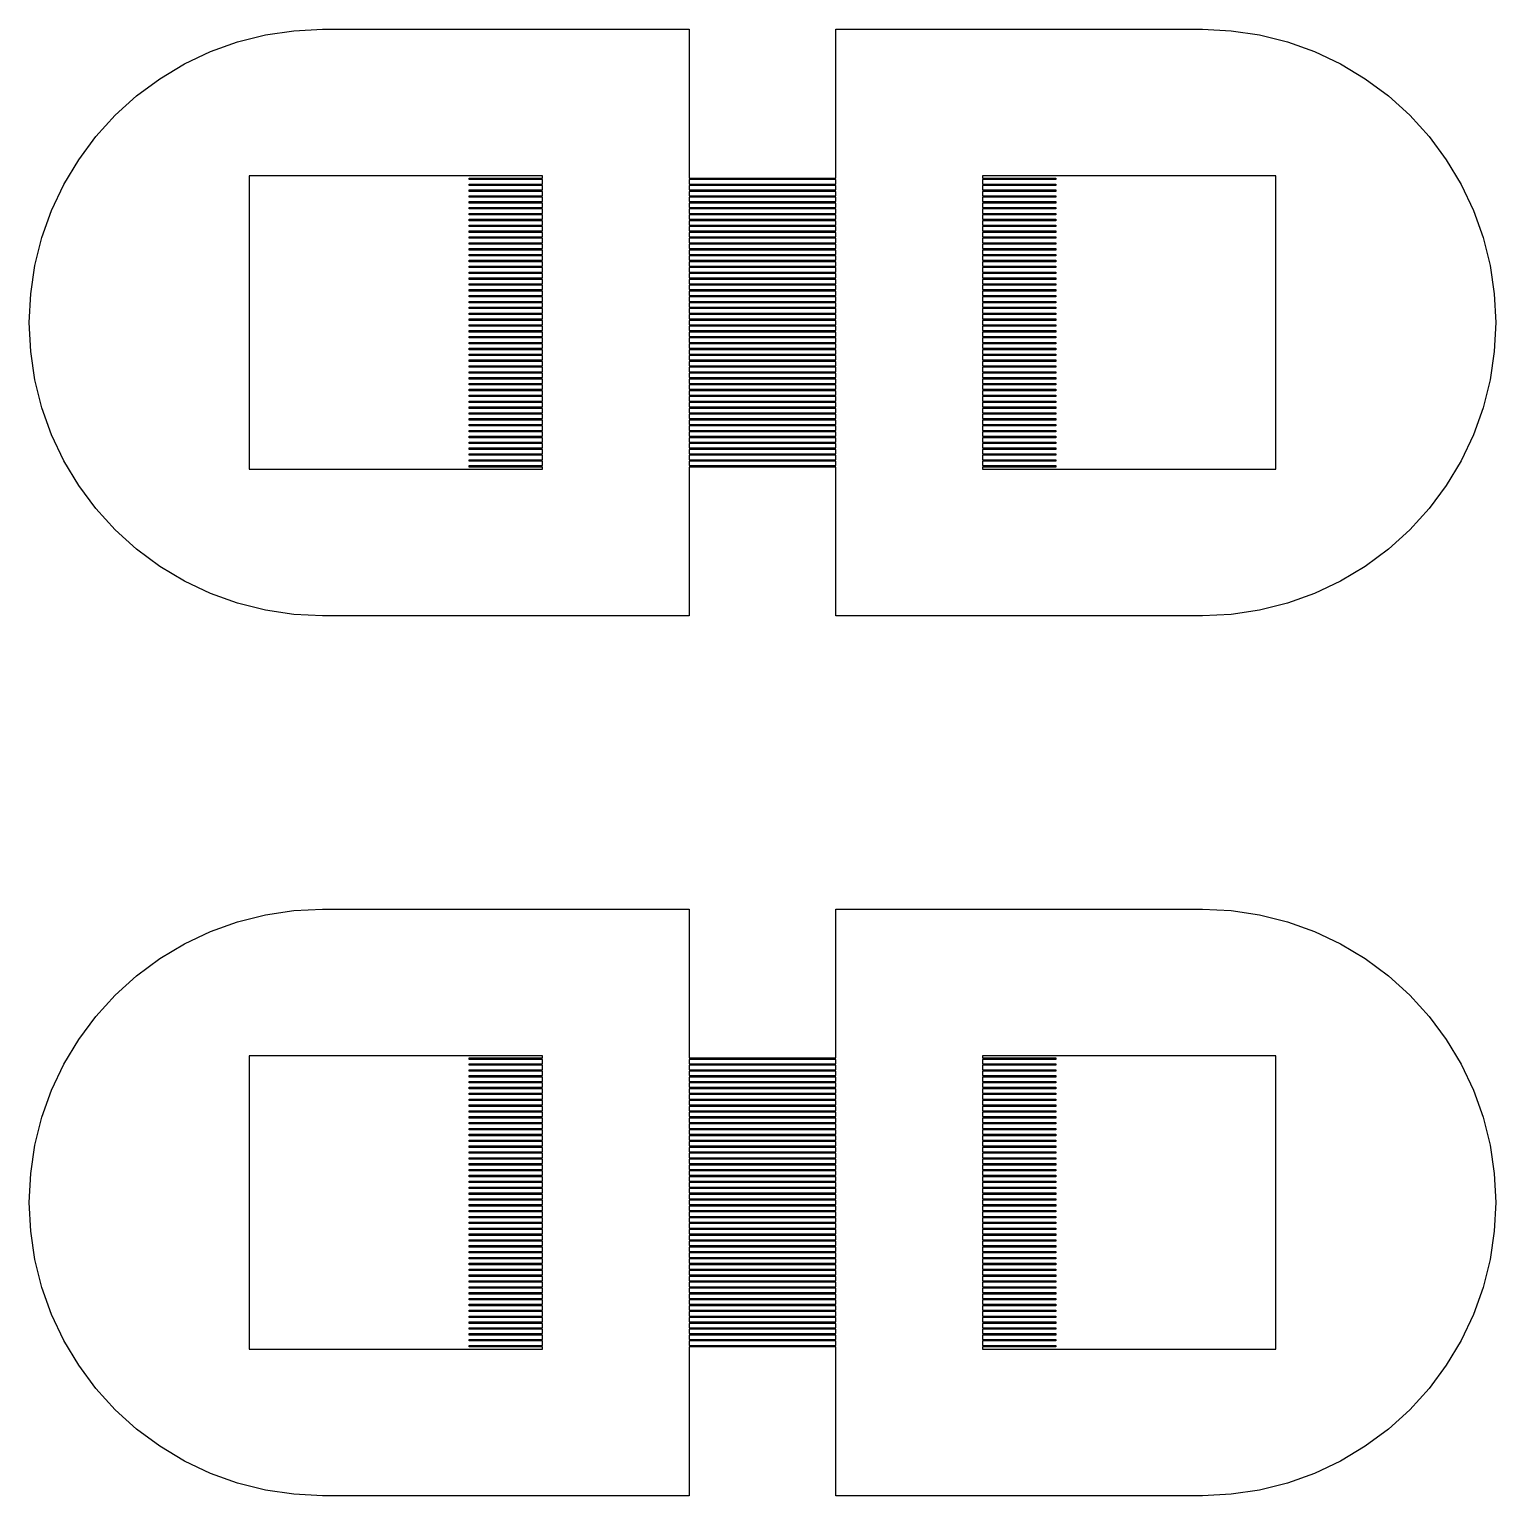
# Model space of a CAD drawing. Extents: x -16 to 83, y -18 to 83.
# Drawn here: x 18.5 to 28.5, y 36 to 46 of the extents above; entities that cross this region are included whole.
import ezdxf

# ---------------------------------------------------------------- set-up
doc = ezdxf.new("R2010")
doc.units = 0

msp = doc.modelspace()

# ---------------------------------------------------------------- linework, layer by layer
for p, q in [((20.304, 45.9904), (20.5, 46)), ((20.5, 46), (23, 46)), ((23, 46), (23, 44.985)), ((24, 44.985), (24, 46)), ((24, 46), (26.5, 46)), ((26.5, 46), (26.696, 45.9904)), ((19.7346, 45.8477), (19.9194, 45.9139)), ((19.9194, 45.9139), (20.1098, 45.9616)), ((20.1098, 45.9616), (20.304, 45.9904)), ((26.696, 45.9904), (26.8902, 45.9616)), ((26.8902, 45.9616), (27.0806, 45.9139)), ((27.0806, 45.9139), (27.2654, 45.8477)), ((19.5572, 45.7638), (19.7346, 45.8477)), ((27.2654, 45.8477), (27.4428, 45.7638)), ((19.3889, 45.6629), (19.5572, 45.7638)), ((27.4428, 45.7638), (27.6111, 45.6629)), ((19.2312, 45.546), (19.3889, 45.6629)), ((27.6111, 45.6629), (27.7688, 45.546)), ((19.0858, 45.4142), (19.2312, 45.546)), ((27.7688, 45.546), (27.9142, 45.4142)), ((18.954, 45.2688), (19.0858, 45.4142)), ((27.9142, 45.4142), (28.046, 45.2688)), ((18.8371, 45.1111), (18.954, 45.2688)), ((28.046, 45.2688), (28.1629, 45.1111)), ((18.7362, 44.9428), (18.8371, 45.1111)), ((28.1629, 45.1111), (28.2638, 44.9428)), ((22, 45), (20, 45)), ((20, 45), (20, 43)), ((22, 44.985), (22, 45)), ((27, 45), (25, 45)), ((25, 45), (25, 44.985)), ((27, 43), (27, 45)), ((18.6523, 44.7654), (18.7362, 44.9428)), ((21.5, 44.975), (21.5, 44.985)), ((21.5, 44.985), (22, 44.985)), ((22, 44.975), (21.5, 44.975)), ((21.5, 44.935), (21.5, 44.945)), ((21.5, 44.945), (22, 44.945)), ((22, 44.935), (21.5, 44.935)), ((21.5, 44.895), (21.5, 44.905)), ((21.5, 44.905), (22, 44.905)), ((22, 44.945), (22, 44.975)), ((22, 44.905), (22, 44.935)), ((23, 44.985), (24, 44.985)), ((24, 44.975), (23, 44.975)), ((23, 44.975), (23, 44.945)), ((23, 44.945), (24, 44.945)), ((24, 44.935), (23, 44.935)), ((23, 44.935), (23, 44.905)), ((23, 44.905), (24, 44.905)), ((24, 44.945), (24, 44.975)), ((24, 44.905), (24, 44.935)), ((25, 44.985), (25.5, 44.985)), ((25.5, 44.975), (25, 44.975)), ((25, 44.975), (25, 44.945)), ((25, 44.945), (25.5, 44.945)), ((25.5, 44.935), (25, 44.935)), ((25, 44.935), (25, 44.905)), ((25, 44.905), (25.5, 44.905)), ((25.5, 44.985), (25.5, 44.975)), ((25.5, 44.945), (25.5, 44.935)), ((25.5, 44.905), (25.5, 44.895)), ((28.2638, 44.9428), (28.3477, 44.7654)), ((22, 44.895), (21.5, 44.895)), ((21.5, 44.855), (21.5, 44.865)), ((21.5, 44.865), (22, 44.865)), ((22, 44.855), (21.5, 44.855)), ((21.5, 44.815), (21.5, 44.825)), ((21.5, 44.825), (22, 44.825)), ((22, 44.815), (21.5, 44.815)), ((22, 44.865), (22, 44.895)), ((22, 44.825), (22, 44.855)), ((22, 44.785), (22, 44.815)), ((24, 44.895), (23, 44.895)), ((23, 44.895), (23, 44.865)), ((23, 44.865), (24, 44.865)), ((24, 44.855), (23, 44.855)), ((23, 44.855), (23, 44.825)), ((23, 44.825), (24, 44.825)), ((24, 44.815), (23, 44.815)), ((23, 44.815), (23, 44.785)), ((24, 44.865), (24, 44.895)), ((24, 44.825), (24, 44.855)), ((24, 44.785), (24, 44.815)), ((25.5, 44.895), (25, 44.895)), ((25, 44.895), (25, 44.865)), ((25, 44.865), (25.5, 44.865)), ((25.5, 44.855), (25, 44.855)), ((25, 44.855), (25, 44.825)), ((25, 44.825), (25.5, 44.825)), ((25.5, 44.815), (25, 44.815)), ((25, 44.815), (25, 44.785)), ((25.5, 44.865), (25.5, 44.855)), ((25.5, 44.825), (25.5, 44.815)), ((18.5861, 44.5806), (18.6523, 44.7654)), ((21.5, 44.775), (21.5, 44.785)), ((21.5, 44.785), (22, 44.785)), ((22, 44.775), (21.5, 44.775)), ((21.5, 44.735), (21.5, 44.745)), ((21.5, 44.745), (22, 44.745)), ((22, 44.735), (21.5, 44.735)), ((21.5, 44.695), (21.5, 44.705)), ((21.5, 44.705), (22, 44.705)), ((22, 44.745), (22, 44.775)), ((22, 44.705), (22, 44.735)), ((23, 44.785), (24, 44.785)), ((24, 44.775), (23, 44.775)), ((23, 44.775), (23, 44.745)), ((23, 44.745), (24, 44.745)), ((24, 44.735), (23, 44.735)), ((23, 44.735), (23, 44.705)), ((23, 44.705), (24, 44.705)), ((24, 44.745), (24, 44.775)), ((24, 44.705), (24, 44.735)), ((25, 44.785), (25.5, 44.785)), ((25.5, 44.775), (25, 44.775)), ((25, 44.775), (25, 44.745)), ((25, 44.745), (25.5, 44.745)), ((25.5, 44.735), (25, 44.735)), ((25, 44.735), (25, 44.705)), ((25, 44.705), (25.5, 44.705)), ((25.5, 44.785), (25.5, 44.775)), ((25.5, 44.745), (25.5, 44.735)), ((25.5, 44.705), (25.5, 44.695)), ((28.3477, 44.7654), (28.4139, 44.5806)), ((22, 44.695), (21.5, 44.695)), ((21.5, 44.655), (21.5, 44.665)), ((21.5, 44.665), (22, 44.665)), ((22, 44.655), (21.5, 44.655)), ((21.5, 44.615), (21.5, 44.625)), ((21.5, 44.625), (22, 44.625)), ((22, 44.615), (21.5, 44.615)), ((22, 44.665), (22, 44.695)), ((22, 44.625), (22, 44.655)), ((22, 44.585), (22, 44.615)), ((24, 44.695), (23, 44.695)), ((23, 44.695), (23, 44.665)), ((23, 44.665), (24, 44.665)), ((24, 44.655), (23, 44.655)), ((23, 44.655), (23, 44.625)), ((23, 44.625), (24, 44.625)), ((24, 44.615), (23, 44.615)), ((23, 44.615), (23, 44.585)), ((24, 44.665), (24, 44.695)), ((24, 44.625), (24, 44.655)), ((24, 44.585), (24, 44.615)), ((25.5, 44.695), (25, 44.695)), ((25, 44.695), (25, 44.665)), ((25, 44.665), (25.5, 44.665)), ((25.5, 44.655), (25, 44.655)), ((25, 44.655), (25, 44.625)), ((25, 44.625), (25.5, 44.625)), ((25.5, 44.615), (25, 44.615)), ((25, 44.615), (25, 44.585)), ((25.5, 44.665), (25.5, 44.655)), ((25.5, 44.625), (25.5, 44.615)), ((18.5384, 44.3902), (18.5861, 44.5806)), ((21.5, 44.575), (21.5, 44.585)), ((21.5, 44.585), (22, 44.585)), ((22, 44.575), (21.5, 44.575)), ((21.5, 44.535), (21.5, 44.545)), ((21.5, 44.545), (22, 44.545)), ((22, 44.535), (21.5, 44.535)), ((21.5, 44.495), (21.5, 44.505)), ((21.5, 44.505), (22, 44.505)), ((22, 44.545), (22, 44.575)), ((22, 44.505), (22, 44.535)), ((23, 44.585), (24, 44.585)), ((24, 44.575), (23, 44.575)), ((23, 44.575), (23, 44.545)), ((23, 44.545), (24, 44.545)), ((24, 44.535), (23, 44.535)), ((23, 44.535), (23, 44.505)), ((23, 44.505), (24, 44.505)), ((24, 44.545), (24, 44.575)), ((24, 44.505), (24, 44.535)), ((25, 44.585), (25.5, 44.585)), ((25.5, 44.575), (25, 44.575)), ((25, 44.575), (25, 44.545)), ((25, 44.545), (25.5, 44.545)), ((25.5, 44.535), (25, 44.535)), ((25, 44.535), (25, 44.505)), ((25, 44.505), (25.5, 44.505)), ((25.5, 44.585), (25.5, 44.575)), ((25.5, 44.545), (25.5, 44.535)), ((25.5, 44.505), (25.5, 44.495)), ((28.4139, 44.5806), (28.4616, 44.3902)), ((22, 44.495), (21.5, 44.495)), ((21.5, 44.455), (21.5, 44.465)), ((21.5, 44.465), (22, 44.465)), ((22, 44.455), (21.5, 44.455)), ((21.5, 44.415), (21.5, 44.425)), ((21.5, 44.425), (22, 44.425)), ((22, 44.415), (21.5, 44.415)), ((22, 44.465), (22, 44.495)), ((22, 44.425), (22, 44.455)), ((22, 44.385), (22, 44.415)), ((24, 44.495), (23, 44.495)), ((23, 44.495), (23, 44.465)), ((23, 44.465), (24, 44.465)), ((24, 44.455), (23, 44.455)), ((23, 44.455), (23, 44.425)), ((23, 44.425), (24, 44.425)), ((24, 44.415), (23, 44.415)), ((23, 44.415), (23, 44.385)), ((24, 44.465), (24, 44.495)), ((24, 44.425), (24, 44.455)), ((24, 44.385), (24, 44.415)), ((25.5, 44.495), (25, 44.495)), ((25, 44.495), (25, 44.465)), ((25, 44.465), (25.5, 44.465)), ((25.5, 44.455), (25, 44.455)), ((25, 44.455), (25, 44.425)), ((25, 44.425), (25.5, 44.425)), ((25.5, 44.415), (25, 44.415)), ((25, 44.415), (25, 44.385)), ((25.5, 44.465), (25.5, 44.455)), ((25.5, 44.425), (25.5, 44.415)), ((18.5096, 44.196), (18.5384, 44.3902)), ((21.5, 44.375), (21.5, 44.385)), ((21.5, 44.385), (22, 44.385)), ((22, 44.375), (21.5, 44.375)), ((21.5, 44.335), (21.5, 44.345)), ((21.5, 44.345), (22, 44.345)), ((22, 44.335), (21.5, 44.335)), ((21.5, 44.295), (21.5, 44.305)), ((21.5, 44.305), (22, 44.305)), ((22, 44.345), (22, 44.375)), ((22, 44.305), (22, 44.335)), ((23, 44.385), (24, 44.385)), ((24, 44.375), (23, 44.375)), ((23, 44.375), (23, 44.345)), ((23, 44.345), (24, 44.345)), ((24, 44.335), (23, 44.335)), ((23, 44.335), (23, 44.305)), ((23, 44.305), (24, 44.305)), ((24, 44.345), (24, 44.375)), ((24, 44.305), (24, 44.335)), ((25, 44.385), (25.5, 44.385)), ((25.5, 44.375), (25, 44.375)), ((25, 44.375), (25, 44.345)), ((25, 44.345), (25.5, 44.345)), ((25.5, 44.335), (25, 44.335)), ((25, 44.335), (25, 44.305)), ((25, 44.305), (25.5, 44.305)), ((25.5, 44.385), (25.5, 44.375)), ((25.5, 44.345), (25.5, 44.335)), ((25.5, 44.305), (25.5, 44.295)), ((28.4616, 44.3902), (28.4904, 44.196)), ((22, 44.295), (21.5, 44.295)), ((21.5, 44.255), (21.5, 44.265)), ((21.5, 44.265), (22, 44.265)), ((22, 44.255), (21.5, 44.255)), ((21.5, 44.215), (21.5, 44.225)), ((21.5, 44.225), (22, 44.225)), ((22, 44.215), (21.5, 44.215)), ((22, 44.265), (22, 44.295)), ((22, 44.225), (22, 44.255)), ((22, 44.185), (22, 44.215)), ((24, 44.295), (23, 44.295)), ((23, 44.295), (23, 44.265)), ((23, 44.265), (24, 44.265)), ((24, 44.255), (23, 44.255)), ((23, 44.255), (23, 44.225)), ((23, 44.225), (24, 44.225)), ((24, 44.215), (23, 44.215)), ((23, 44.215), (23, 44.185)), ((24, 44.265), (24, 44.295)), ((24, 44.225), (24, 44.255)), ((24, 44.185), (24, 44.215)), ((25.5, 44.295), (25, 44.295)), ((25, 44.295), (25, 44.265)), ((25, 44.265), (25.5, 44.265)), ((25.5, 44.255), (25, 44.255)), ((25, 44.255), (25, 44.225)), ((25, 44.225), (25.5, 44.225)), ((25.5, 44.215), (25, 44.215)), ((25, 44.215), (25, 44.185)), ((25.5, 44.265), (25.5, 44.255)), ((25.5, 44.225), (25.5, 44.215)), ((18.5, 44), (18.5096, 44.196)), ((21.5, 44.175), (21.5, 44.185)), ((21.5, 44.185), (22, 44.185)), ((22, 44.175), (21.5, 44.175)), ((21.5, 44.135), (21.5, 44.145)), ((21.5, 44.145), (22, 44.145)), ((22, 44.135), (21.5, 44.135)), ((21.5, 44.095), (21.5, 44.105)), ((21.5, 44.105), (22, 44.105)), ((22, 44.145), (22, 44.175)), ((22, 44.105), (22, 44.135)), ((23, 44.185), (24, 44.185)), ((24, 44.175), (23, 44.175)), ((23, 44.175), (23, 44.145)), ((23, 44.145), (24, 44.145)), ((24, 44.135), (23, 44.135)), ((23, 44.135), (23, 44.105)), ((23, 44.105), (24, 44.105)), ((24, 44.145), (24, 44.175)), ((24, 44.105), (24, 44.135)), ((25, 44.185), (25.5, 44.185)), ((25.5, 44.175), (25, 44.175)), ((25, 44.175), (25, 44.145)), ((25, 44.145), (25.5, 44.145)), ((25.5, 44.135), (25, 44.135)), ((25, 44.135), (25, 44.105)), ((25, 44.105), (25.5, 44.105)), ((25.5, 44.185), (25.5, 44.175)), ((25.5, 44.145), (25.5, 44.135)), ((25.5, 44.105), (25.5, 44.095)), ((28.4904, 44.196), (28.5, 44)), ((18.5096, 43.804), (18.5, 44)), ((22, 44.095), (21.5, 44.095)), ((21.5, 44.055), (21.5, 44.065)), ((21.5, 44.065), (22, 44.065)), ((22, 44.055), (21.5, 44.055)), ((21.5, 44.015), (21.5, 44.025)), ((21.5, 44.025), (22, 44.025)), ((22, 44.015), (21.5, 44.015)), ((22, 44.065), (22, 44.095)), ((22, 44.025), (22, 44.055)), ((22, 43.985), (22, 44.015)), ((24, 44.095), (23, 44.095)), ((23, 44.095), (23, 44.065)), ((23, 44.065), (24, 44.065)), ((24, 44.055), (23, 44.055)), ((23, 44.055), (23, 44.025)), ((23, 44.025), (24, 44.025)), ((24, 44.015), (23, 44.015)), ((23, 44.015), (23, 43.985)), ((24, 44.065), (24, 44.095)), ((24, 44.025), (24, 44.055)), ((24, 43.985), (24, 44.015)), ((25.5, 44.095), (25, 44.095)), ((25, 44.095), (25, 44.065)), ((25, 44.065), (25.5, 44.065)), ((25.5, 44.055), (25, 44.055)), ((25, 44.055), (25, 44.025)), ((25, 44.025), (25.5, 44.025)), ((25.5, 44.015), (25, 44.015)), ((25, 44.015), (25, 43.985)), ((25.5, 44.065), (25.5, 44.055)), ((25.5, 44.025), (25.5, 44.015)), ((28.5, 44), (28.4904, 43.804)), ((21.5, 43.975), (21.5, 43.985)), ((21.5, 43.985), (22, 43.985)), ((22, 43.975), (21.5, 43.975)), ((21.5, 43.935), (21.5, 43.945)), ((21.5, 43.945), (22, 43.945)), ((22, 43.935), (21.5, 43.935)), ((21.5, 43.895), (21.5, 43.905)), ((21.5, 43.905), (22, 43.905)), ((22, 43.945), (22, 43.975)), ((22, 43.905), (22, 43.935)), ((23, 43.985), (24, 43.985)), ((24, 43.975), (23, 43.975)), ((23, 43.975), (23, 43.945)), ((23, 43.945), (24, 43.945)), ((24, 43.935), (23, 43.935)), ((23, 43.935), (23, 43.905)), ((23, 43.905), (24, 43.905)), ((24, 43.945), (24, 43.975)), ((24, 43.905), (24, 43.935)), ((25, 43.985), (25.5, 43.985)), ((25.5, 43.975), (25, 43.975)), ((25, 43.975), (25, 43.945)), ((25, 43.945), (25.5, 43.945)), ((25.5, 43.935), (25, 43.935)), ((25, 43.935), (25, 43.905)), ((25, 43.905), (25.5, 43.905)), ((25.5, 43.985), (25.5, 43.975)), ((25.5, 43.945), (25.5, 43.935)), ((25.5, 43.905), (25.5, 43.895)), ((18.5384, 43.6098), (18.5096, 43.804)), ((22, 43.895), (21.5, 43.895)), ((21.5, 43.855), (21.5, 43.865)), ((21.5, 43.865), (22, 43.865)), ((22, 43.855), (21.5, 43.855)), ((21.5, 43.815), (21.5, 43.825)), ((21.5, 43.825), (22, 43.825)), ((22, 43.815), (21.5, 43.815)), ((22, 43.865), (22, 43.895)), ((22, 43.825), (22, 43.855)), ((22, 43.785), (22, 43.815)), ((24, 43.895), (23, 43.895)), ((23, 43.895), (23, 43.865)), ((23, 43.865), (24, 43.865)), ((24, 43.855), (23, 43.855)), ((23, 43.855), (23, 43.825)), ((23, 43.825), (24, 43.825)), ((24, 43.815), (23, 43.815)), ((23, 43.815), (23, 43.785)), ((24, 43.865), (24, 43.895)), ((24, 43.825), (24, 43.855)), ((24, 43.785), (24, 43.815)), ((25.5, 43.895), (25, 43.895)), ((25, 43.895), (25, 43.865)), ((25, 43.865), (25.5, 43.865)), ((25.5, 43.855), (25, 43.855)), ((25, 43.855), (25, 43.825)), ((25, 43.825), (25.5, 43.825)), ((25.5, 43.815), (25, 43.815)), ((25, 43.815), (25, 43.785)), ((25.5, 43.865), (25.5, 43.855)), ((25.5, 43.825), (25.5, 43.815)), ((28.4904, 43.804), (28.4616, 43.6098)), ((21.5, 43.775), (21.5, 43.785)), ((21.5, 43.785), (22, 43.785)), ((22, 43.775), (21.5, 43.775)), ((21.5, 43.735), (21.5, 43.745)), ((21.5, 43.745), (22, 43.745)), ((22, 43.735), (21.5, 43.735)), ((21.5, 43.695), (21.5, 43.705)), ((21.5, 43.705), (22, 43.705)), ((22, 43.745), (22, 43.775)), ((22, 43.705), (22, 43.735)), ((23, 43.785), (24, 43.785)), ((24, 43.775), (23, 43.775)), ((23, 43.775), (23, 43.745)), ((23, 43.745), (24, 43.745)), ((24, 43.735), (23, 43.735)), ((23, 43.735), (23, 43.705)), ((23, 43.705), (24, 43.705)), ((24, 43.745), (24, 43.775)), ((24, 43.705), (24, 43.735)), ((25, 43.785), (25.5, 43.785)), ((25.5, 43.775), (25, 43.775)), ((25, 43.775), (25, 43.745)), ((25, 43.745), (25.5, 43.745)), ((25.5, 43.735), (25, 43.735)), ((25, 43.735), (25, 43.705)), ((25, 43.705), (25.5, 43.705)), ((25.5, 43.785), (25.5, 43.775)), ((25.5, 43.745), (25.5, 43.735)), ((25.5, 43.705), (25.5, 43.695)), ((18.5861, 43.4194), (18.5384, 43.6098)), ((22, 43.695), (21.5, 43.695)), ((21.5, 43.655), (21.5, 43.665)), ((21.5, 43.665), (22, 43.665)), ((22, 43.655), (21.5, 43.655)), ((21.5, 43.615), (21.5, 43.625)), ((21.5, 43.625), (22, 43.625)), ((22, 43.615), (21.5, 43.615)), ((22, 43.665), (22, 43.695)), ((22, 43.625), (22, 43.655)), ((22, 43.585), (22, 43.615)), ((24, 43.695), (23, 43.695)), ((23, 43.695), (23, 43.665)), ((23, 43.665), (24, 43.665)), ((24, 43.655), (23, 43.655)), ((23, 43.655), (23, 43.625)), ((23, 43.625), (24, 43.625)), ((24, 43.615), (23, 43.615)), ((23, 43.615), (23, 43.585)), ((24, 43.665), (24, 43.695)), ((24, 43.625), (24, 43.655)), ((24, 43.585), (24, 43.615)), ((25.5, 43.695), (25, 43.695)), ((25, 43.695), (25, 43.665)), ((25, 43.665), (25.5, 43.665)), ((25.5, 43.655), (25, 43.655)), ((25, 43.655), (25, 43.625)), ((25, 43.625), (25.5, 43.625)), ((25.5, 43.615), (25, 43.615)), ((25, 43.615), (25, 43.585)), ((25.5, 43.665), (25.5, 43.655)), ((25.5, 43.625), (25.5, 43.615)), ((28.4616, 43.6098), (28.4139, 43.4194)), ((21.5, 43.575), (21.5, 43.585)), ((21.5, 43.585), (22, 43.585)), ((22, 43.575), (21.5, 43.575)), ((21.5, 43.535), (21.5, 43.545)), ((21.5, 43.545), (22, 43.545)), ((22, 43.535), (21.5, 43.535)), ((21.5, 43.495), (21.5, 43.505)), ((21.5, 43.505), (22, 43.505)), ((22, 43.545), (22, 43.575)), ((22, 43.505), (22, 43.535)), ((23, 43.585), (24, 43.585)), ((24, 43.575), (23, 43.575)), ((23, 43.575), (23, 43.545)), ((23, 43.545), (24, 43.545)), ((24, 43.535), (23, 43.535)), ((23, 43.535), (23, 43.505)), ((23, 43.505), (24, 43.505)), ((24, 43.545), (24, 43.575)), ((24, 43.505), (24, 43.535)), ((25, 43.585), (25.5, 43.585)), ((25.5, 43.575), (25, 43.575)), ((25, 43.575), (25, 43.545)), ((25, 43.545), (25.5, 43.545)), ((25.5, 43.535), (25, 43.535)), ((25, 43.535), (25, 43.505)), ((25, 43.505), (25.5, 43.505)), ((25.5, 43.585), (25.5, 43.575)), ((25.5, 43.545), (25.5, 43.535)), ((25.5, 43.505), (25.5, 43.495)), ((18.6523, 43.2346), (18.5861, 43.4194)), ((22, 43.495), (21.5, 43.495)), ((21.5, 43.455), (21.5, 43.465)), ((21.5, 43.465), (22, 43.465)), ((22, 43.455), (21.5, 43.455)), ((21.5, 43.415), (21.5, 43.425)), ((21.5, 43.425), (22, 43.425)), ((22, 43.415), (21.5, 43.415)), ((22, 43.465), (22, 43.495)), ((22, 43.425), (22, 43.455)), ((22, 43.385), (22, 43.415)), ((24, 43.495), (23, 43.495)), ((23, 43.495), (23, 43.465)), ((23, 43.465), (24, 43.465)), ((24, 43.455), (23, 43.455)), ((23, 43.455), (23, 43.425)), ((23, 43.425), (24, 43.425)), ((24, 43.415), (23, 43.415)), ((23, 43.415), (23, 43.385)), ((24, 43.465), (24, 43.495)), ((24, 43.425), (24, 43.455)), ((24, 43.385), (24, 43.415)), ((25.5, 43.495), (25, 43.495)), ((25, 43.495), (25, 43.465)), ((25, 43.465), (25.5, 43.465)), ((25.5, 43.455), (25, 43.455)), ((25, 43.455), (25, 43.425)), ((25, 43.425), (25.5, 43.425)), ((25.5, 43.415), (25, 43.415)), ((25, 43.415), (25, 43.385)), ((25.5, 43.465), (25.5, 43.455)), ((25.5, 43.425), (25.5, 43.415)), ((28.4139, 43.4194), (28.3477, 43.2346)), ((21.5, 43.375), (21.5, 43.385)), ((21.5, 43.385), (22, 43.385)), ((22, 43.375), (21.5, 43.375)), ((21.5, 43.335), (21.5, 43.345)), ((21.5, 43.345), (22, 43.345)), ((22, 43.335), (21.5, 43.335)), ((21.5, 43.295), (21.5, 43.305)), ((21.5, 43.305), (22, 43.305)), ((22, 43.345), (22, 43.375)), ((22, 43.305), (22, 43.335)), ((23, 43.385), (24, 43.385)), ((24, 43.375), (23, 43.375)), ((23, 43.375), (23, 43.345)), ((23, 43.345), (24, 43.345)), ((24, 43.335), (23, 43.335)), ((23, 43.335), (23, 43.305)), ((23, 43.305), (24, 43.305)), ((24, 43.345), (24, 43.375)), ((24, 43.305), (24, 43.335)), ((25, 43.385), (25.5, 43.385)), ((25.5, 43.375), (25, 43.375)), ((25, 43.375), (25, 43.345)), ((25, 43.345), (25.5, 43.345)), ((25.5, 43.335), (25, 43.335)), ((25, 43.335), (25, 43.305)), ((25, 43.305), (25.5, 43.305)), ((25.5, 43.385), (25.5, 43.375)), ((25.5, 43.345), (25.5, 43.335)), ((25.5, 43.305), (25.5, 43.295)), ((18.7362, 43.0572), (18.6523, 43.2346)), ((22, 43.295), (21.5, 43.295)), ((21.5, 43.255), (21.5, 43.265)), ((21.5, 43.265), (22, 43.265)), ((22, 43.255), (21.5, 43.255)), ((21.5, 43.215), (21.5, 43.225)), ((21.5, 43.225), (22, 43.225)), ((22, 43.215), (21.5, 43.215)), ((22, 43.265), (22, 43.295)), ((22, 43.225), (22, 43.255)), ((22, 43.185), (22, 43.215)), ((24, 43.295), (23, 43.295)), ((23, 43.295), (23, 43.265)), ((23, 43.265), (24, 43.265)), ((24, 43.255), (23, 43.255)), ((23, 43.255), (23, 43.225)), ((23, 43.225), (24, 43.225)), ((24, 43.215), (23, 43.215)), ((23, 43.215), (23, 43.185)), ((24, 43.265), (24, 43.295)), ((24, 43.225), (24, 43.255)), ((24, 43.185), (24, 43.215)), ((25.5, 43.295), (25, 43.295)), ((25, 43.295), (25, 43.265)), ((25, 43.265), (25.5, 43.265)), ((25.5, 43.255), (25, 43.255)), ((25, 43.255), (25, 43.225)), ((25, 43.225), (25.5, 43.225)), ((25.5, 43.215), (25, 43.215)), ((25, 43.215), (25, 43.185)), ((25.5, 43.265), (25.5, 43.255)), ((25.5, 43.225), (25.5, 43.215)), ((28.3477, 43.2346), (28.2638, 43.0572)), ((21.5, 43.175), (21.5, 43.185)), ((21.5, 43.185), (22, 43.185)), ((22, 43.175), (21.5, 43.175)), ((21.5, 43.135), (21.5, 43.145)), ((21.5, 43.145), (22, 43.145)), ((22, 43.135), (21.5, 43.135)), ((21.5, 43.095), (21.5, 43.105)), ((21.5, 43.105), (22, 43.105)), ((22, 43.145), (22, 43.175)), ((22, 43.105), (22, 43.135)), ((23, 43.185), (24, 43.185)), ((24, 43.175), (23, 43.175)), ((23, 43.175), (23, 43.145)), ((23, 43.145), (24, 43.145)), ((24, 43.135), (23, 43.135)), ((23, 43.135), (23, 43.105)), ((23, 43.105), (24, 43.105)), ((24, 43.145), (24, 43.175)), ((24, 43.105), (24, 43.135)), ((25, 43.185), (25.5, 43.185)), ((25.5, 43.175), (25, 43.175)), ((25, 43.175), (25, 43.145)), ((25, 43.145), (25.5, 43.145)), ((25.5, 43.135), (25, 43.135)), ((25, 43.135), (25, 43.105)), ((25, 43.105), (25.5, 43.105)), ((25.5, 43.185), (25.5, 43.175)), ((25.5, 43.145), (25.5, 43.135)), ((25.5, 43.105), (25.5, 43.095)), ((18.8371, 42.8889), (18.7362, 43.0572)), ((20, 43), (22, 43)), ((22, 43.095), (21.5, 43.095)), ((21.5, 43.055), (21.5, 43.065)), ((21.5, 43.065), (22, 43.065)), ((22, 43.055), (21.5, 43.055)), ((21.5, 43.015), (21.5, 43.025)), ((21.5, 43.025), (22, 43.025)), ((22, 43.015), (21.5, 43.015)), ((22, 43.065), (22, 43.095)), ((22, 43.025), (22, 43.055)), ((22, 43), (22, 43.015)), ((24, 43.095), (23, 43.095)), ((23, 43.095), (23, 43.065)), ((23, 43.065), (24, 43.065)), ((24, 43.055), (23, 43.055)), ((23, 43.055), (23, 43.025)), ((23, 43.025), (24, 43.025)), ((24, 43.015), (23, 43.015)), ((23, 43.015), (23, 42)), ((24, 43.065), (24, 43.095)), ((24, 43.025), (24, 43.055)), ((24, 42), (24, 43.015)), ((25.5, 43.095), (25, 43.095)), ((25, 43.095), (25, 43.065)), ((25, 43.065), (25.5, 43.065)), ((25.5, 43.055), (25, 43.055)), ((25, 43.055), (25, 43.025)), ((25, 43.025), (25.5, 43.025)), ((25.5, 43.015), (25, 43.015)), ((25, 43.015), (25, 43)), ((25, 43), (27, 43)), ((25.5, 43.065), (25.5, 43.055)), ((25.5, 43.025), (25.5, 43.015)), ((28.2638, 43.0572), (28.1629, 42.8889)), ((18.954, 42.7312), (18.8371, 42.8889)), ((28.1629, 42.8889), (28.046, 42.7312)), ((19.0858, 42.5858), (18.954, 42.7312)), ((28.046, 42.7312), (27.9142, 42.5858)), ((19.2312, 42.454), (19.0858, 42.5858)), ((27.9142, 42.5858), (27.7688, 42.454)), ((19.3889, 42.3371), (19.2312, 42.454)), ((27.7688, 42.454), (27.6111, 42.3371)), ((19.5572, 42.2362), (19.3889, 42.3371)), ((27.6111, 42.3371), (27.4428, 42.2362)), ((19.7346, 42.1523), (19.5572, 42.2362)), ((27.4428, 42.2362), (27.2654, 42.1523)), ((19.9194, 42.0861), (19.7346, 42.1523)), ((27.2654, 42.1523), (27.0806, 42.0861)), ((20.1098, 42.0384), (19.9194, 42.0861)), ((20.304, 42.0096), (20.1098, 42.0384)), ((20.5, 42), (20.304, 42.0096)), ((23, 42), (20.5, 42)), ((26.5, 42), (24, 42)), ((26.696, 42.0096), (26.5, 42)), ((26.8902, 42.0384), (26.696, 42.0096)), ((27.0806, 42.0861), (26.8902, 42.0384)), ((20.304, 39.9904), (20.5, 40)), ((20.5, 40), (23, 40)), ((23, 40), (23, 38.985)), ((24, 38.985), (24, 40)), ((24, 40), (26.5, 40)), ((26.5, 40), (26.696, 39.9904)), ((19.7346, 39.8477), (19.9194, 39.9139)), ((19.9194, 39.9139), (20.1098, 39.9616)), ((20.1098, 39.9616), (20.304, 39.9904)), ((26.696, 39.9904), (26.8902, 39.9616)), ((26.8902, 39.9616), (27.0806, 39.9139)), ((27.0806, 39.9139), (27.2654, 39.8477)), ((19.5572, 39.7638), (19.7346, 39.8477)), ((27.2654, 39.8477), (27.4428, 39.7638)), ((19.3889, 39.6629), (19.5572, 39.7638)), ((27.4428, 39.7638), (27.6111, 39.6629)), ((19.2312, 39.546), (19.3889, 39.6629)), ((27.6111, 39.6629), (27.7688, 39.546)), ((19.0858, 39.4142), (19.2312, 39.546)), ((27.7688, 39.546), (27.9142, 39.4142)), ((18.954, 39.2688), (19.0858, 39.4142)), ((27.9142, 39.4142), (28.046, 39.2688)), ((18.8371, 39.1111), (18.954, 39.2688)), ((28.046, 39.2688), (28.1629, 39.1111)), ((18.7362, 38.9428), (18.8371, 39.1111)), ((28.1629, 39.1111), (28.2638, 38.9428)), ((22, 39), (20, 39)), ((20, 39), (20, 37)), ((22, 38.985), (22, 39)), ((27, 39), (25, 39)), ((25, 39), (25, 38.985)), ((27, 37), (27, 39)), ((18.6523, 38.7654), (18.7362, 38.9428)), ((21.5, 38.975), (21.5, 38.985)), ((21.5, 38.985), (22, 38.985)), ((22, 38.975), (21.5, 38.975)), ((21.5, 38.935), (21.5, 38.945)), ((21.5, 38.945), (22, 38.945)), ((22, 38.935), (21.5, 38.935)), ((21.5, 38.895), (21.5, 38.905)), ((21.5, 38.905), (22, 38.905)), ((22, 38.945), (22, 38.975)), ((22, 38.905), (22, 38.935)), ((23, 38.985), (24, 38.985)), ((24, 38.975), (23, 38.975)), ((23, 38.975), (23, 38.945)), ((23, 38.945), (24, 38.945)), ((24, 38.935), (23, 38.935)), ((23, 38.935), (23, 38.905)), ((23, 38.905), (24, 38.905)), ((24, 38.945), (24, 38.975)), ((24, 38.905), (24, 38.935)), ((25, 38.985), (25.5, 38.985)), ((25.5, 38.975), (25, 38.975)), ((25, 38.975), (25, 38.945)), ((25, 38.945), (25.5, 38.945)), ((25.5, 38.935), (25, 38.935)), ((25, 38.935), (25, 38.905)), ((25, 38.905), (25.5, 38.905)), ((25.5, 38.985), (25.5, 38.975)), ((25.5, 38.945), (25.5, 38.935)), ((25.5, 38.905), (25.5, 38.895)), ((28.2638, 38.9428), (28.3477, 38.7654)), ((22, 38.895), (21.5, 38.895)), ((21.5, 38.855), (21.5, 38.865)), ((21.5, 38.865), (22, 38.865)), ((22, 38.855), (21.5, 38.855)), ((21.5, 38.815), (21.5, 38.825)), ((21.5, 38.825), (22, 38.825)), ((22, 38.815), (21.5, 38.815)), ((22, 38.865), (22, 38.895)), ((22, 38.825), (22, 38.855)), ((22, 38.785), (22, 38.815)), ((24, 38.895), (23, 38.895)), ((23, 38.895), (23, 38.865)), ((23, 38.865), (24, 38.865)), ((24, 38.855), (23, 38.855)), ((23, 38.855), (23, 38.825)), ((23, 38.825), (24, 38.825)), ((24, 38.815), (23, 38.815)), ((23, 38.815), (23, 38.785)), ((24, 38.865), (24, 38.895)), ((24, 38.825), (24, 38.855)), ((24, 38.785), (24, 38.815)), ((25.5, 38.895), (25, 38.895)), ((25, 38.895), (25, 38.865)), ((25, 38.865), (25.5, 38.865)), ((25.5, 38.855), (25, 38.855)), ((25, 38.855), (25, 38.825)), ((25, 38.825), (25.5, 38.825)), ((25.5, 38.815), (25, 38.815)), ((25, 38.815), (25, 38.785)), ((25.5, 38.865), (25.5, 38.855)), ((25.5, 38.825), (25.5, 38.815)), ((18.5861, 38.5806), (18.6523, 38.7654)), ((21.5, 38.775), (21.5, 38.785)), ((21.5, 38.785), (22, 38.785)), ((22, 38.775), (21.5, 38.775)), ((21.5, 38.735), (21.5, 38.745)), ((21.5, 38.745), (22, 38.745)), ((22, 38.735), (21.5, 38.735)), ((21.5, 38.695), (21.5, 38.705)), ((21.5, 38.705), (22, 38.705)), ((22, 38.745), (22, 38.775)), ((22, 38.705), (22, 38.735)), ((23, 38.785), (24, 38.785)), ((24, 38.775), (23, 38.775)), ((23, 38.775), (23, 38.745)), ((23, 38.745), (24, 38.745)), ((24, 38.735), (23, 38.735)), ((23, 38.735), (23, 38.705)), ((23, 38.705), (24, 38.705)), ((24, 38.745), (24, 38.775)), ((24, 38.705), (24, 38.735)), ((25, 38.785), (25.5, 38.785)), ((25.5, 38.775), (25, 38.775)), ((25, 38.775), (25, 38.745)), ((25, 38.745), (25.5, 38.745)), ((25.5, 38.735), (25, 38.735)), ((25, 38.735), (25, 38.705)), ((25, 38.705), (25.5, 38.705)), ((25.5, 38.785), (25.5, 38.775)), ((25.5, 38.745), (25.5, 38.735)), ((25.5, 38.705), (25.5, 38.695)), ((28.3477, 38.7654), (28.4139, 38.5806)), ((22, 38.695), (21.5, 38.695)), ((21.5, 38.655), (21.5, 38.665)), ((21.5, 38.665), (22, 38.665)), ((22, 38.655), (21.5, 38.655)), ((21.5, 38.615), (21.5, 38.625)), ((21.5, 38.625), (22, 38.625)), ((22, 38.615), (21.5, 38.615)), ((22, 38.665), (22, 38.695)), ((22, 38.625), (22, 38.655)), ((22, 38.585), (22, 38.615)), ((24, 38.695), (23, 38.695)), ((23, 38.695), (23, 38.665)), ((23, 38.665), (24, 38.665)), ((24, 38.655), (23, 38.655)), ((23, 38.655), (23, 38.625)), ((23, 38.625), (24, 38.625)), ((24, 38.615), (23, 38.615)), ((23, 38.615), (23, 38.585)), ((24, 38.665), (24, 38.695)), ((24, 38.625), (24, 38.655)), ((24, 38.585), (24, 38.615)), ((25.5, 38.695), (25, 38.695)), ((25, 38.695), (25, 38.665)), ((25, 38.665), (25.5, 38.665)), ((25.5, 38.655), (25, 38.655)), ((25, 38.655), (25, 38.625)), ((25, 38.625), (25.5, 38.625)), ((25.5, 38.615), (25, 38.615)), ((25, 38.615), (25, 38.585)), ((25.5, 38.665), (25.5, 38.655)), ((25.5, 38.625), (25.5, 38.615)), ((18.5384, 38.3902), (18.5861, 38.5806)), ((21.5, 38.575), (21.5, 38.585)), ((21.5, 38.585), (22, 38.585)), ((22, 38.575), (21.5, 38.575)), ((21.5, 38.535), (21.5, 38.545)), ((21.5, 38.545), (22, 38.545)), ((22, 38.535), (21.5, 38.535)), ((21.5, 38.495), (21.5, 38.505)), ((21.5, 38.505), (22, 38.505)), ((22, 38.545), (22, 38.575)), ((22, 38.505), (22, 38.535)), ((23, 38.585), (24, 38.585)), ((24, 38.575), (23, 38.575)), ((23, 38.575), (23, 38.545)), ((23, 38.545), (24, 38.545)), ((24, 38.535), (23, 38.535)), ((23, 38.535), (23, 38.505)), ((23, 38.505), (24, 38.505)), ((24, 38.545), (24, 38.575)), ((24, 38.505), (24, 38.535)), ((25, 38.585), (25.5, 38.585)), ((25.5, 38.575), (25, 38.575)), ((25, 38.575), (25, 38.545)), ((25, 38.545), (25.5, 38.545)), ((25.5, 38.535), (25, 38.535)), ((25, 38.535), (25, 38.505)), ((25, 38.505), (25.5, 38.505)), ((25.5, 38.585), (25.5, 38.575)), ((25.5, 38.545), (25.5, 38.535)), ((25.5, 38.505), (25.5, 38.495)), ((28.4139, 38.5806), (28.4616, 38.3902)), ((22, 38.495), (21.5, 38.495)), ((21.5, 38.455), (21.5, 38.465)), ((21.5, 38.465), (22, 38.465)), ((22, 38.455), (21.5, 38.455)), ((21.5, 38.415), (21.5, 38.425)), ((21.5, 38.425), (22, 38.425)), ((22, 38.415), (21.5, 38.415)), ((22, 38.465), (22, 38.495)), ((22, 38.425), (22, 38.455)), ((22, 38.385), (22, 38.415)), ((24, 38.495), (23, 38.495)), ((23, 38.495), (23, 38.465)), ((23, 38.465), (24, 38.465)), ((24, 38.455), (23, 38.455)), ((23, 38.455), (23, 38.425)), ((23, 38.425), (24, 38.425)), ((24, 38.415), (23, 38.415)), ((23, 38.415), (23, 38.385)), ((24, 38.465), (24, 38.495)), ((24, 38.425), (24, 38.455)), ((24, 38.385), (24, 38.415)), ((25.5, 38.495), (25, 38.495)), ((25, 38.495), (25, 38.465)), ((25, 38.465), (25.5, 38.465)), ((25.5, 38.455), (25, 38.455)), ((25, 38.455), (25, 38.425)), ((25, 38.425), (25.5, 38.425)), ((25.5, 38.415), (25, 38.415)), ((25, 38.415), (25, 38.385)), ((25.5, 38.465), (25.5, 38.455)), ((25.5, 38.425), (25.5, 38.415)), ((18.5096, 38.196), (18.5384, 38.3902)), ((21.5, 38.375), (21.5, 38.385)), ((21.5, 38.385), (22, 38.385)), ((22, 38.375), (21.5, 38.375)), ((21.5, 38.335), (21.5, 38.345)), ((21.5, 38.345), (22, 38.345)), ((22, 38.335), (21.5, 38.335)), ((21.5, 38.295), (21.5, 38.305)), ((21.5, 38.305), (22, 38.305)), ((22, 38.345), (22, 38.375)), ((22, 38.305), (22, 38.335)), ((23, 38.385), (24, 38.385)), ((24, 38.375), (23, 38.375)), ((23, 38.375), (23, 38.345)), ((23, 38.345), (24, 38.345)), ((24, 38.335), (23, 38.335)), ((23, 38.335), (23, 38.305)), ((23, 38.305), (24, 38.305)), ((24, 38.345), (24, 38.375)), ((24, 38.305), (24, 38.335)), ((25, 38.385), (25.5, 38.385)), ((25.5, 38.375), (25, 38.375)), ((25, 38.375), (25, 38.345)), ((25, 38.345), (25.5, 38.345)), ((25.5, 38.335), (25, 38.335)), ((25, 38.335), (25, 38.305)), ((25, 38.305), (25.5, 38.305)), ((25.5, 38.385), (25.5, 38.375)), ((25.5, 38.345), (25.5, 38.335)), ((25.5, 38.305), (25.5, 38.295)), ((28.4616, 38.3902), (28.4904, 38.196)), ((22, 38.295), (21.5, 38.295)), ((21.5, 38.255), (21.5, 38.265)), ((21.5, 38.265), (22, 38.265)), ((22, 38.255), (21.5, 38.255)), ((21.5, 38.215), (21.5, 38.225)), ((21.5, 38.225), (22, 38.225)), ((22, 38.215), (21.5, 38.215)), ((22, 38.265), (22, 38.295)), ((22, 38.225), (22, 38.255)), ((22, 38.185), (22, 38.215)), ((24, 38.295), (23, 38.295)), ((23, 38.295), (23, 38.265)), ((23, 38.265), (24, 38.265)), ((24, 38.255), (23, 38.255)), ((23, 38.255), (23, 38.225)), ((23, 38.225), (24, 38.225)), ((24, 38.215), (23, 38.215)), ((23, 38.215), (23, 38.185)), ((24, 38.265), (24, 38.295)), ((24, 38.225), (24, 38.255)), ((24, 38.185), (24, 38.215)), ((25.5, 38.295), (25, 38.295)), ((25, 38.295), (25, 38.265)), ((25, 38.265), (25.5, 38.265)), ((25.5, 38.255), (25, 38.255)), ((25, 38.255), (25, 38.225)), ((25, 38.225), (25.5, 38.225)), ((25.5, 38.215), (25, 38.215)), ((25, 38.215), (25, 38.185)), ((25.5, 38.265), (25.5, 38.255)), ((25.5, 38.225), (25.5, 38.215)), ((18.5, 38), (18.5096, 38.196)), ((21.5, 38.175), (21.5, 38.185)), ((21.5, 38.185), (22, 38.185)), ((22, 38.175), (21.5, 38.175)), ((21.5, 38.135), (21.5, 38.145)), ((21.5, 38.145), (22, 38.145)), ((22, 38.135), (21.5, 38.135)), ((21.5, 38.095), (21.5, 38.105)), ((21.5, 38.105), (22, 38.105)), ((22, 38.145), (22, 38.175)), ((22, 38.105), (22, 38.135)), ((23, 38.185), (24, 38.185)), ((24, 38.175), (23, 38.175)), ((23, 38.175), (23, 38.145)), ((23, 38.145), (24, 38.145)), ((24, 38.135), (23, 38.135)), ((23, 38.135), (23, 38.105)), ((23, 38.105), (24, 38.105)), ((24, 38.145), (24, 38.175)), ((24, 38.105), (24, 38.135)), ((25, 38.185), (25.5, 38.185)), ((25.5, 38.175), (25, 38.175)), ((25, 38.175), (25, 38.145)), ((25, 38.145), (25.5, 38.145)), ((25.5, 38.135), (25, 38.135)), ((25, 38.135), (25, 38.105)), ((25, 38.105), (25.5, 38.105)), ((25.5, 38.185), (25.5, 38.175)), ((25.5, 38.145), (25.5, 38.135)), ((25.5, 38.105), (25.5, 38.095)), ((28.4904, 38.196), (28.5, 38)), ((18.5096, 37.804), (18.5, 38)), ((22, 38.095), (21.5, 38.095)), ((21.5, 38.055), (21.5, 38.065)), ((21.5, 38.065), (22, 38.065)), ((22, 38.055), (21.5, 38.055)), ((21.5, 38.015), (21.5, 38.025)), ((21.5, 38.025), (22, 38.025)), ((22, 38.015), (21.5, 38.015)), ((22, 38.065), (22, 38.095)), ((22, 38.025), (22, 38.055)), ((22, 37.985), (22, 38.015)), ((24, 38.095), (23, 38.095)), ((23, 38.095), (23, 38.065)), ((23, 38.065), (24, 38.065)), ((24, 38.055), (23, 38.055)), ((23, 38.055), (23, 38.025)), ((23, 38.025), (24, 38.025)), ((24, 38.015), (23, 38.015)), ((23, 38.015), (23, 37.985)), ((24, 38.065), (24, 38.095)), ((24, 38.025), (24, 38.055)), ((24, 37.985), (24, 38.015)), ((25.5, 38.095), (25, 38.095)), ((25, 38.095), (25, 38.065)), ((25, 38.065), (25.5, 38.065)), ((25.5, 38.055), (25, 38.055)), ((25, 38.055), (25, 38.025)), ((25, 38.025), (25.5, 38.025)), ((25.5, 38.015), (25, 38.015)), ((25, 38.015), (25, 37.985)), ((25.5, 38.065), (25.5, 38.055)), ((25.5, 38.025), (25.5, 38.015)), ((28.5, 38), (28.4904, 37.804)), ((21.5, 37.975), (21.5, 37.985)), ((21.5, 37.985), (22, 37.985)), ((22, 37.975), (21.5, 37.975)), ((21.5, 37.935), (21.5, 37.945)), ((21.5, 37.945), (22, 37.945)), ((22, 37.935), (21.5, 37.935)), ((21.5, 37.895), (21.5, 37.905)), ((21.5, 37.905), (22, 37.905)), ((22, 37.945), (22, 37.975)), ((22, 37.905), (22, 37.935)), ((23, 37.985), (24, 37.985)), ((24, 37.975), (23, 37.975)), ((23, 37.975), (23, 37.945)), ((23, 37.945), (24, 37.945)), ((24, 37.935), (23, 37.935)), ((23, 37.935), (23, 37.905)), ((23, 37.905), (24, 37.905)), ((24, 37.945), (24, 37.975)), ((24, 37.905), (24, 37.935)), ((25, 37.985), (25.5, 37.985)), ((25.5, 37.975), (25, 37.975)), ((25, 37.975), (25, 37.945)), ((25, 37.945), (25.5, 37.945)), ((25.5, 37.935), (25, 37.935)), ((25, 37.935), (25, 37.905)), ((25, 37.905), (25.5, 37.905)), ((25.5, 37.985), (25.5, 37.975)), ((25.5, 37.945), (25.5, 37.935)), ((25.5, 37.905), (25.5, 37.895)), ((18.5384, 37.6098), (18.5096, 37.804)), ((22, 37.895), (21.5, 37.895)), ((21.5, 37.855), (21.5, 37.865)), ((21.5, 37.865), (22, 37.865)), ((22, 37.855), (21.5, 37.855)), ((21.5, 37.815), (21.5, 37.825)), ((21.5, 37.825), (22, 37.825)), ((22, 37.815), (21.5, 37.815)), ((22, 37.865), (22, 37.895)), ((22, 37.825), (22, 37.855)), ((22, 37.785), (22, 37.815)), ((24, 37.895), (23, 37.895)), ((23, 37.895), (23, 37.865)), ((23, 37.865), (24, 37.865)), ((24, 37.855), (23, 37.855)), ((23, 37.855), (23, 37.825)), ((23, 37.825), (24, 37.825)), ((24, 37.815), (23, 37.815)), ((23, 37.815), (23, 37.785)), ((24, 37.865), (24, 37.895)), ((24, 37.825), (24, 37.855)), ((24, 37.785), (24, 37.815)), ((25.5, 37.895), (25, 37.895)), ((25, 37.895), (25, 37.865)), ((25, 37.865), (25.5, 37.865)), ((25.5, 37.855), (25, 37.855)), ((25, 37.855), (25, 37.825)), ((25, 37.825), (25.5, 37.825)), ((25.5, 37.815), (25, 37.815)), ((25, 37.815), (25, 37.785)), ((25.5, 37.865), (25.5, 37.855)), ((25.5, 37.825), (25.5, 37.815)), ((28.4904, 37.804), (28.4616, 37.6098)), ((21.5, 37.775), (21.5, 37.785)), ((21.5, 37.785), (22, 37.785)), ((22, 37.775), (21.5, 37.775)), ((21.5, 37.735), (21.5, 37.745)), ((21.5, 37.745), (22, 37.745)), ((22, 37.735), (21.5, 37.735)), ((21.5, 37.695), (21.5, 37.705)), ((21.5, 37.705), (22, 37.705)), ((22, 37.745), (22, 37.775)), ((22, 37.705), (22, 37.735)), ((23, 37.785), (24, 37.785)), ((24, 37.775), (23, 37.775)), ((23, 37.775), (23, 37.745)), ((23, 37.745), (24, 37.745)), ((24, 37.735), (23, 37.735)), ((23, 37.735), (23, 37.705)), ((23, 37.705), (24, 37.705)), ((24, 37.745), (24, 37.775)), ((24, 37.705), (24, 37.735)), ((25, 37.785), (25.5, 37.785)), ((25.5, 37.775), (25, 37.775)), ((25, 37.775), (25, 37.745)), ((25, 37.745), (25.5, 37.745)), ((25.5, 37.735), (25, 37.735)), ((25, 37.735), (25, 37.705)), ((25, 37.705), (25.5, 37.705)), ((25.5, 37.785), (25.5, 37.775)), ((25.5, 37.745), (25.5, 37.735)), ((25.5, 37.705), (25.5, 37.695)), ((18.5861, 37.4194), (18.5384, 37.6098)), ((22, 37.695), (21.5, 37.695)), ((21.5, 37.655), (21.5, 37.665)), ((21.5, 37.665), (22, 37.665)), ((22, 37.655), (21.5, 37.655)), ((21.5, 37.615), (21.5, 37.625)), ((21.5, 37.625), (22, 37.625)), ((22, 37.615), (21.5, 37.615)), ((22, 37.665), (22, 37.695)), ((22, 37.625), (22, 37.655)), ((22, 37.585), (22, 37.615)), ((24, 37.695), (23, 37.695)), ((23, 37.695), (23, 37.665)), ((23, 37.665), (24, 37.665)), ((24, 37.655), (23, 37.655)), ((23, 37.655), (23, 37.625)), ((23, 37.625), (24, 37.625)), ((24, 37.615), (23, 37.615)), ((23, 37.615), (23, 37.585)), ((24, 37.665), (24, 37.695)), ((24, 37.625), (24, 37.655)), ((24, 37.585), (24, 37.615)), ((25.5, 37.695), (25, 37.695)), ((25, 37.695), (25, 37.665)), ((25, 37.665), (25.5, 37.665)), ((25.5, 37.655), (25, 37.655)), ((25, 37.655), (25, 37.625)), ((25, 37.625), (25.5, 37.625)), ((25.5, 37.615), (25, 37.615)), ((25, 37.615), (25, 37.585)), ((25.5, 37.665), (25.5, 37.655)), ((25.5, 37.625), (25.5, 37.615)), ((28.4616, 37.6098), (28.4139, 37.4194)), ((21.5, 37.575), (21.5, 37.585)), ((21.5, 37.585), (22, 37.585)), ((22, 37.575), (21.5, 37.575)), ((21.5, 37.535), (21.5, 37.545)), ((21.5, 37.545), (22, 37.545)), ((22, 37.535), (21.5, 37.535)), ((21.5, 37.495), (21.5, 37.505)), ((21.5, 37.505), (22, 37.505)), ((22, 37.545), (22, 37.575)), ((22, 37.505), (22, 37.535)), ((23, 37.585), (24, 37.585)), ((24, 37.575), (23, 37.575)), ((23, 37.575), (23, 37.545)), ((23, 37.545), (24, 37.545)), ((24, 37.535), (23, 37.535)), ((23, 37.535), (23, 37.505)), ((23, 37.505), (24, 37.505)), ((24, 37.545), (24, 37.575)), ((24, 37.505), (24, 37.535)), ((25, 37.585), (25.5, 37.585)), ((25.5, 37.575), (25, 37.575)), ((25, 37.575), (25, 37.545)), ((25, 37.545), (25.5, 37.545)), ((25.5, 37.535), (25, 37.535)), ((25, 37.535), (25, 37.505)), ((25, 37.505), (25.5, 37.505)), ((25.5, 37.585), (25.5, 37.575)), ((25.5, 37.545), (25.5, 37.535)), ((25.5, 37.505), (25.5, 37.495)), ((18.6523, 37.2346), (18.5861, 37.4194)), ((22, 37.495), (21.5, 37.495)), ((21.5, 37.455), (21.5, 37.465)), ((21.5, 37.465), (22, 37.465)), ((22, 37.455), (21.5, 37.455)), ((21.5, 37.415), (21.5, 37.425)), ((21.5, 37.425), (22, 37.425)), ((22, 37.415), (21.5, 37.415)), ((22, 37.465), (22, 37.495)), ((22, 37.425), (22, 37.455)), ((22, 37.385), (22, 37.415)), ((24, 37.495), (23, 37.495)), ((23, 37.495), (23, 37.465)), ((23, 37.465), (24, 37.465)), ((24, 37.455), (23, 37.455)), ((23, 37.455), (23, 37.425)), ((23, 37.425), (24, 37.425)), ((24, 37.415), (23, 37.415)), ((23, 37.415), (23, 37.385)), ((24, 37.465), (24, 37.495)), ((24, 37.425), (24, 37.455)), ((24, 37.385), (24, 37.415)), ((25.5, 37.495), (25, 37.495)), ((25, 37.495), (25, 37.465)), ((25, 37.465), (25.5, 37.465)), ((25.5, 37.455), (25, 37.455)), ((25, 37.455), (25, 37.425)), ((25, 37.425), (25.5, 37.425)), ((25.5, 37.415), (25, 37.415)), ((25, 37.415), (25, 37.385)), ((25.5, 37.465), (25.5, 37.455)), ((25.5, 37.425), (25.5, 37.415)), ((28.4139, 37.4194), (28.3477, 37.2346)), ((21.5, 37.375), (21.5, 37.385)), ((21.5, 37.385), (22, 37.385)), ((22, 37.375), (21.5, 37.375)), ((21.5, 37.335), (21.5, 37.345)), ((21.5, 37.345), (22, 37.345)), ((22, 37.335), (21.5, 37.335)), ((21.5, 37.295), (21.5, 37.305)), ((21.5, 37.305), (22, 37.305)), ((22, 37.345), (22, 37.375)), ((22, 37.305), (22, 37.335)), ((23, 37.385), (24, 37.385)), ((24, 37.375), (23, 37.375)), ((23, 37.375), (23, 37.345)), ((23, 37.345), (24, 37.345)), ((24, 37.335), (23, 37.335)), ((23, 37.335), (23, 37.305)), ((23, 37.305), (24, 37.305)), ((24, 37.345), (24, 37.375)), ((24, 37.305), (24, 37.335)), ((25, 37.385), (25.5, 37.385)), ((25.5, 37.375), (25, 37.375)), ((25, 37.375), (25, 37.345)), ((25, 37.345), (25.5, 37.345)), ((25.5, 37.335), (25, 37.335)), ((25, 37.335), (25, 37.305)), ((25, 37.305), (25.5, 37.305)), ((25.5, 37.385), (25.5, 37.375)), ((25.5, 37.345), (25.5, 37.335)), ((25.5, 37.305), (25.5, 37.295)), ((18.7362, 37.0572), (18.6523, 37.2346)), ((22, 37.295), (21.5, 37.295)), ((21.5, 37.255), (21.5, 37.265)), ((21.5, 37.265), (22, 37.265)), ((22, 37.255), (21.5, 37.255)), ((21.5, 37.215), (21.5, 37.225)), ((21.5, 37.225), (22, 37.225)), ((22, 37.215), (21.5, 37.215)), ((22, 37.265), (22, 37.295)), ((22, 37.225), (22, 37.255)), ((22, 37.185), (22, 37.215)), ((24, 37.295), (23, 37.295)), ((23, 37.295), (23, 37.265)), ((23, 37.265), (24, 37.265)), ((24, 37.255), (23, 37.255)), ((23, 37.255), (23, 37.225)), ((23, 37.225), (24, 37.225)), ((24, 37.215), (23, 37.215)), ((23, 37.215), (23, 37.185)), ((24, 37.265), (24, 37.295)), ((24, 37.225), (24, 37.255)), ((24, 37.185), (24, 37.215)), ((25.5, 37.295), (25, 37.295)), ((25, 37.295), (25, 37.265)), ((25, 37.265), (25.5, 37.265)), ((25.5, 37.255), (25, 37.255)), ((25, 37.255), (25, 37.225)), ((25, 37.225), (25.5, 37.225)), ((25.5, 37.215), (25, 37.215)), ((25, 37.215), (25, 37.185)), ((25.5, 37.265), (25.5, 37.255)), ((25.5, 37.225), (25.5, 37.215)), ((28.3477, 37.2346), (28.2638, 37.0572)), ((21.5, 37.175), (21.5, 37.185)), ((21.5, 37.185), (22, 37.185)), ((22, 37.175), (21.5, 37.175)), ((21.5, 37.135), (21.5, 37.145)), ((21.5, 37.145), (22, 37.145)), ((22, 37.135), (21.5, 37.135)), ((21.5, 37.095), (21.5, 37.105)), ((21.5, 37.105), (22, 37.105)), ((22, 37.145), (22, 37.175)), ((22, 37.105), (22, 37.135)), ((23, 37.185), (24, 37.185)), ((24, 37.175), (23, 37.175)), ((23, 37.175), (23, 37.145)), ((23, 37.145), (24, 37.145)), ((24, 37.135), (23, 37.135)), ((23, 37.135), (23, 37.105)), ((23, 37.105), (24, 37.105)), ((24, 37.145), (24, 37.175)), ((24, 37.105), (24, 37.135)), ((25, 37.185), (25.5, 37.185)), ((25.5, 37.175), (25, 37.175)), ((25, 37.175), (25, 37.145)), ((25, 37.145), (25.5, 37.145)), ((25.5, 37.135), (25, 37.135)), ((25, 37.135), (25, 37.105)), ((25, 37.105), (25.5, 37.105)), ((25.5, 37.185), (25.5, 37.175)), ((25.5, 37.145), (25.5, 37.135)), ((25.5, 37.105), (25.5, 37.095)), ((18.8371, 36.8889), (18.7362, 37.0572)), ((20, 37), (22, 37)), ((22, 37.095), (21.5, 37.095)), ((21.5, 37.055), (21.5, 37.065)), ((21.5, 37.065), (22, 37.065)), ((22, 37.055), (21.5, 37.055)), ((21.5, 37.015), (21.5, 37.025)), ((21.5, 37.025), (22, 37.025)), ((22, 37.015), (21.5, 37.015)), ((22, 37.065), (22, 37.095)), ((22, 37.025), (22, 37.055)), ((22, 37), (22, 37.015)), ((24, 37.095), (23, 37.095)), ((23, 37.095), (23, 37.065)), ((23, 37.065), (24, 37.065)), ((24, 37.055), (23, 37.055)), ((23, 37.055), (23, 37.025)), ((23, 37.025), (24, 37.025)), ((24, 37.015), (23, 37.015)), ((23, 37.015), (23, 36)), ((24, 37.065), (24, 37.095)), ((24, 37.025), (24, 37.055)), ((24, 36), (24, 37.015)), ((25.5, 37.095), (25, 37.095)), ((25, 37.095), (25, 37.065)), ((25, 37.065), (25.5, 37.065)), ((25.5, 37.055), (25, 37.055)), ((25, 37.055), (25, 37.025)), ((25, 37.025), (25.5, 37.025)), ((25.5, 37.015), (25, 37.015)), ((25, 37.015), (25, 37)), ((25, 37), (27, 37)), ((25.5, 37.065), (25.5, 37.055)), ((25.5, 37.025), (25.5, 37.015)), ((28.2638, 37.0572), (28.1629, 36.8889)), ((18.954, 36.7312), (18.8371, 36.8889)), ((28.1629, 36.8889), (28.046, 36.7312)), ((19.0858, 36.5858), (18.954, 36.7312)), ((28.046, 36.7312), (27.9142, 36.5858)), ((19.2312, 36.454), (19.0858, 36.5858)), ((27.9142, 36.5858), (27.7688, 36.454)), ((19.3889, 36.3371), (19.2312, 36.454)), ((27.7688, 36.454), (27.6111, 36.3371)), ((19.5572, 36.2362), (19.3889, 36.3371)), ((27.6111, 36.3371), (27.4428, 36.2362)), ((19.7346, 36.1523), (19.5572, 36.2362)), ((27.4428, 36.2362), (27.2654, 36.1523)), ((19.9194, 36.0861), (19.7346, 36.1523)), ((27.2654, 36.1523), (27.0806, 36.0861)), ((20.1098, 36.0384), (19.9194, 36.0861)), ((20.304, 36.0096), (20.1098, 36.0384)), ((20.5, 36), (20.304, 36.0096)), ((23, 36), (20.5, 36)), ((26.5, 36), (24, 36)), ((26.696, 36.0096), (26.5, 36)), ((26.8902, 36.0384), (26.696, 36.0096)), ((27.0806, 36.0861), (26.8902, 36.0384))]:
    msp.add_line(p, q)

doc.saveas('drawing.dxf')
